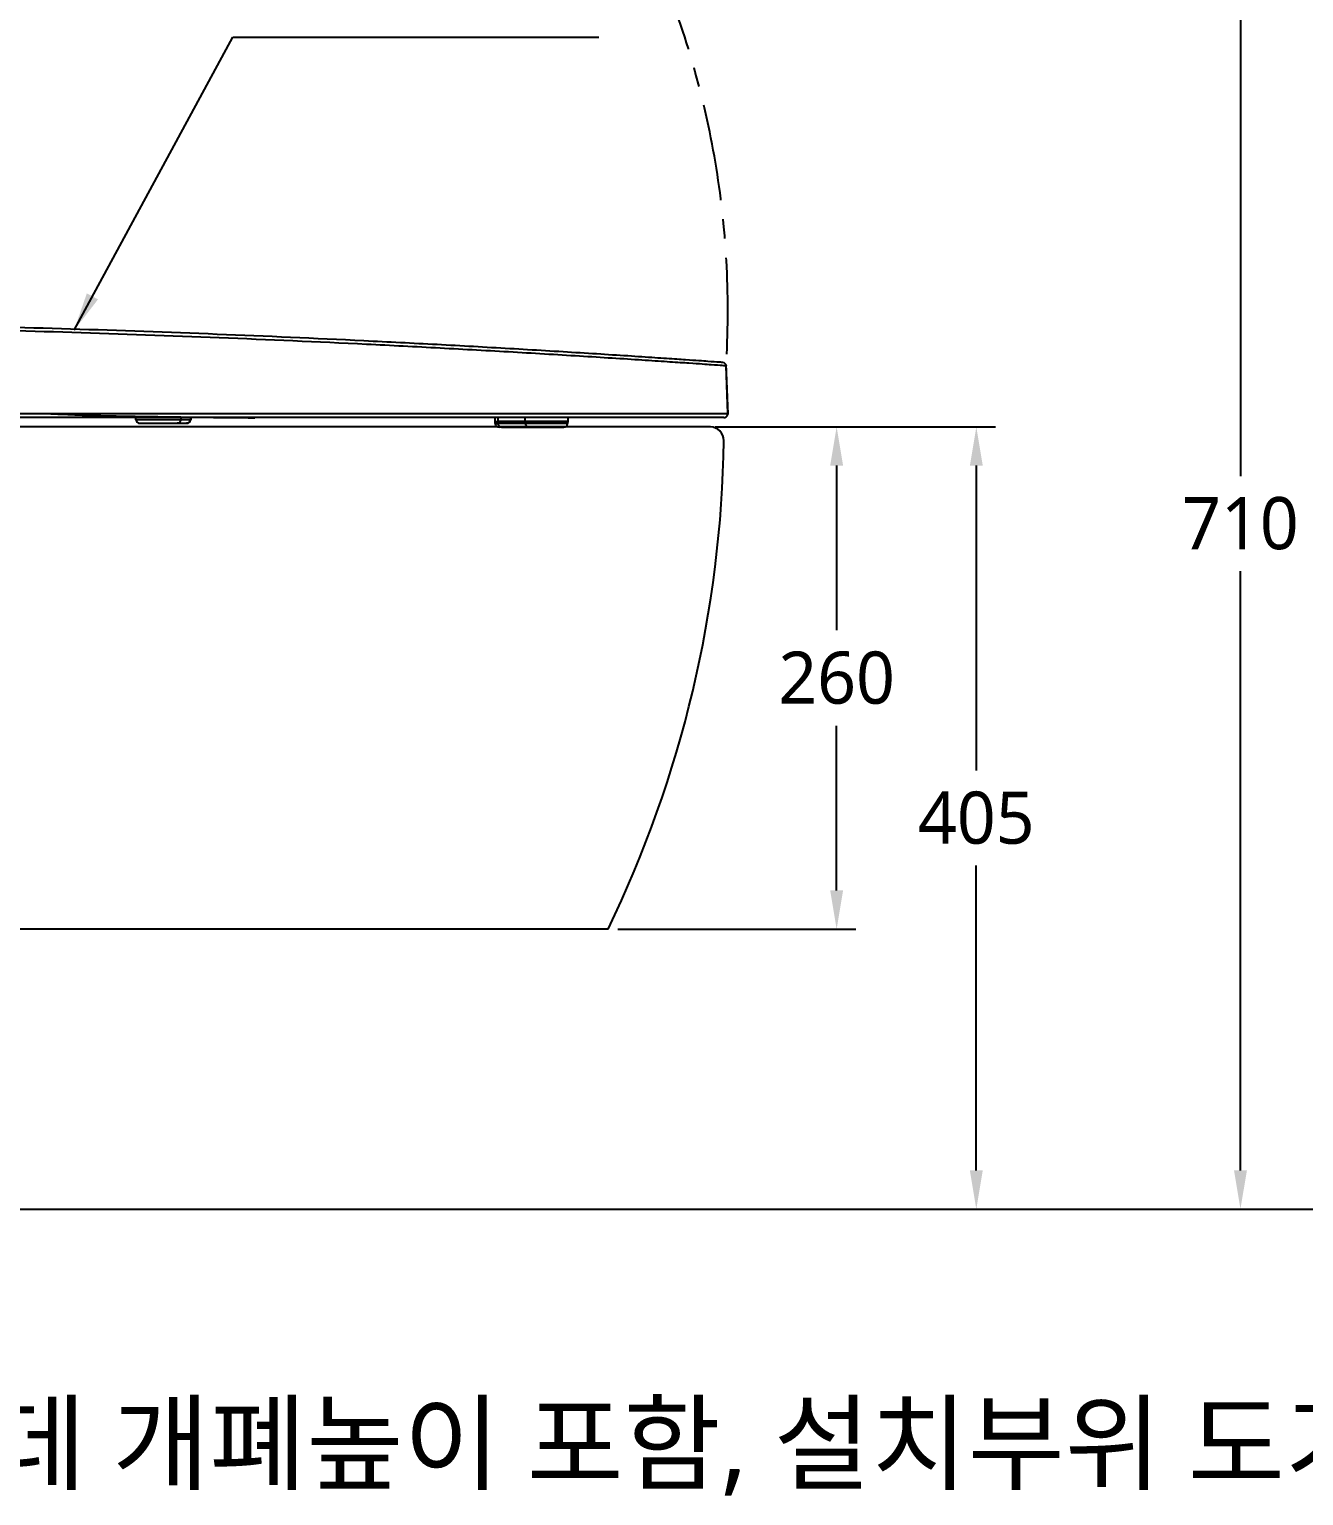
# Model space of a CAD drawing. Extents: x -37 to 6627, y -242 to 2286.
# Drawn here: x 4232 to 4892, y -242 to 518 of the extents above; entities that cross this region are included whole.
import ezdxf

# ---------------------------------------------------------------- set-up
doc = ezdxf.new("R2010")
doc.units = 0
doc.header["$LTSCALE"] = 20
doc.header["$MEASUREMENT"] = 0
doc.linetypes.add('CENTER', pattern=[2, 1.25, -0.25, 0.25, -0.25])
doc.layers.get('DEFPOINTS').update_dxf_attribs({"linetype": 'CONTINUOUS'})
for name, color, linetype in [('1', 1, 'CONTINUOUS'), ('3', 3, 'CONTINUOUS'), ('6', 6, 'CONTINUOUS'), ('CENTER', 2, 'CENTER')]:
    doc.layers.add(name, color=color, linetype=linetype)
doc.styles.add('GHS', font='romans', dxfattribs={"bigfont": 'ghs'})
doc.styles.get("Standard").update_dxf_attribs({"font": 'NanumGothic.ttf'})
doc.dimstyles.get("Standard").update_dxf_attribs({"dimtxt": 2.5, "dimasz": 2, "dimexe": 2, "dimexo": 1, "dimgap": 1.5, "dimtad": 1, "dimdec": 0, "dimlfac": 10, "dimrnd": 0.5, "dimzin": 0, "dimdsep": 46, "dimtxsty": 'Standard', "dimcen": 0, "dimclrt": 2, "dimadec": 0, "dimazin": 0, "dimtfac": 1, "dimtdec": 0, "dimtmove": 0, "dimatfit": 3, "dimfxl": 0, "dimtolj": 1, "dimtzin": 0, "dimarcsym": 0})

# ---------------------------------------------------------------- blocks, each defined once
blk = doc.blocks.new('*D25')
at = {"layer": '3', "color": 3, "lineweight": -2}
for p, q in [((4826.89, 616.8), (4869.25, 616.8)), ((4859.25, 596.8), (4859.25, 286.4)), ((4859.25, -73.2), (4859.25, 237.2)), ((4801.25, -93.2), (4869.25, -93.2))]:
    blk.add_line(p, q, dxfattribs=at)
at = {"layer": '3', "color": 3}
for points in [[(4855.92, 596.8), (4862.59, 596.8), (4859.25, 616.8)], [(4855.92, -73.2), (4862.59, -73.2), (4859.25, -93.2)]]:
    blk.add_solid(points, dxfattribs=at)
at = {"layer": 'DEFPOINTS', "color": 0}
for p in [(4821.89, 616.8), (4796.25, -93.2), (4859.25, -93.2)]:
    blk.add_point(p, dxfattribs=at)
at = {"layer": '3', "color": 2, "insert": (4859.25, 261.8), "char_height": 27, "attachment_point": 5}
blk.add_mtext('\\A1;710', dxfattribs=at)
blk = doc.blocks.new('*D26')
at = {"layer": '3', "color": 3, "lineweight": -2}
for p, q in [((4599.6, 311.8), (4732.55, 311.8)), ((4722.55, 291.8), (4722.55, 133.96)), ((4722.55, -73.2), (4722.55, 84.64)), ((4599.6, -93.2), (4732.55, -93.2))]:
    blk.add_line(p, q, dxfattribs=at)
at = {"layer": '3', "color": 3}
for points in [[(4719.22, 291.8), (4725.88, 291.8), (4722.55, 311.8)], [(4719.22, -73.2), (4725.88, -73.2), (4722.55, -93.2)]]:
    blk.add_solid(points, dxfattribs=at)
at = {"layer": 'DEFPOINTS', "color": 0}
for p in [(4594.6, 311.8), (4594.6, -93.2), (4722.55, -93.2)]:
    blk.add_point(p, dxfattribs=at)
at = {"layer": '3', "color": 2, "insert": (4722.55, 109.3), "char_height": 27, "attachment_point": 5}
blk.add_mtext('\\A1;405', dxfattribs=at)
blk = doc.blocks.new('*D27')
at = {"layer": '3', "color": 3, "lineweight": -2}
for p, q in [((4587.45, 311.83), (4660.26, 311.83)), ((4650.26, 291.83), (4650.26, 206.51)), ((4650.26, 71.8), (4650.26, 157.12)), ((4536.95, 51.8), (4660.26, 51.8))]:
    blk.add_line(p, q, dxfattribs=at)
at = {"layer": '3', "color": 3}
for points in [[(4646.93, 291.83), (4653.59, 291.83), (4650.26, 311.83)], [(4646.93, 71.8), (4653.59, 71.8), (4650.26, 51.8)]]:
    blk.add_solid(points, dxfattribs=at)
at = {"layer": 'DEFPOINTS', "color": 0}
for p in [(4582.45, 311.83), (4531.95, 51.8), (4650.26, 51.8)]:
    blk.add_point(p, dxfattribs=at)
at = {"layer": '3', "color": 2, "insert": (4650.26, 181.81), "char_height": 27, "attachment_point": 5}
blk.add_mtext('\\A1;260', dxfattribs=at)

msp = doc.modelspace()

# ---------------------------------------------------------------- linework, layer by layer
at = {"layer": '1', "color": 7, "linetype": 'Continuous'}
for p, q in [((4593.91019, 318.78114), (4593.04916, 343.43786)), ((4287.4637, 316.70867), (4287.4637, 317.31974)), ((4287.64142, 315.53436), (4287.53868, 316.70867)), ((4310.9079, 315.53436), (4287.64142, 315.53436)), ((4289.63381, 313.70867), (4308.94578, 313.70867)), ((4308.94578, 313.70867), (4313.80793, 313.70867)), ((4310.9079, 315.53436), (4311.00908, 316.70867)), ((4315.77005, 315.53436), (4310.9079, 315.53436)), ((4315.94506, 316.70867), (4311.08292, 316.70867)), ((4313.95575, 313.70867), (4313.80793, 313.70867)), ((4315.87123, 316.70867), (4315.77005, 315.53436)), ((4315.77005, 315.53436), (4315.94814, 315.53436)), ((4316.05087, 316.70867), (4315.94814, 315.53436)), ((4473.58016, 313.53436), (4473.47743, 314.70867)), ((4473.47743, 314.70867), (4475.06168, 314.70867)), ((4473.50245, 314.70867), (4473.50245, 316.45863)), ((4473.58016, 313.53436), (4475.15065, 313.53436)), ((4475.06168, 314.70867), (4475.15065, 313.53436)), ((4489.06168, 314.70867), (4475.06168, 314.70867)), ((4475.08335, 314.70867), (4475.08335, 316.45863)), ((4489.15065, 313.53436), (4475.15065, 313.53436)), ((4476.87611, 311.70867), (4475.57255, 311.70867)), ((4476.87611, 311.70867), (4490.87611, 311.70867)), ((4511.12747, 314.70867), (4489.06168, 314.70867)), ((4489.06168, 314.70867), (4489.15065, 313.53436)), ((4489.08335, 314.70867), (4489.08335, 316.45863)), ((4511.02473, 313.53436), (4489.15065, 313.53436)), ((4490.87611, 311.70867), (4509.03234, 311.70867)), ((4511.12747, 314.70867), (4511.02473, 313.53436)), ((4511.10245, 316.45863), (4511.10245, 314.70867))]:
    msp.add_line(p, q, dxfattribs=at)
for centre, start, end in [((4289.63381, 315.70867), 185, 270), ((4313.95575, 315.70867), 270, 355), ((4475.57255, 313.70867), 185, 270), ((4509.03234, 313.70867), 270, 355)]:
    msp.add_arc(centre, 2, start, end, dxfattribs=at)
at = {"layer": '1', "color": 7, "linetype": 'Continuous', "extrusion": (7.71907e-06, -6.12319e-17, 1)}
msp.add_arc((4591.91141, 318.71134, 0.03081), 2, 269.99988296, 2.0000037, dxfattribs=at)
at = {"layer": '1', "color": 7, "linetype": 'Continuous', "extrusion": (0, 0, -1)}
for centre, major_axis, ratio, start_param, end_param in [((4308.94578, 315.70867), (0, -2), 0.984807753, 4.799655443, 6.283185307), ((4313.80793, 315.70867), (0, 2), 0.984807753, 1.658062789, 3.141592654), ((4476.87611, 313.70867), (0, 2), 0.866025404, 3.141592654, 4.625122518), ((4490.87611, 313.70867), (0, 2), 0.866025404, 3.141592654, 4.625122518), ((4591.44476, 317.71134), (0, 1), 0.999990965, 3.129588501, 3.148369671)]:
    msp.add_ellipse(centre, major_axis=major_axis, ratio=ratio, start_param=start_param, end_param=end_param, dxfattribs=at)
at = {"layer": '1', "color": 7, "linetype": 'Continuous'}
for points, knots in [([(4101.86582, 365.99431), (4127.19552, 365.66372), (4152.52244, 365.21885), (4203.17074, 364.10057), (4228.49244, 363.42715), (4304.44591, 361.06418), (4355.05713, 359.03186), (4418.21258, 355.92587), (4430.83805, 355.27641), (4456.05368, 353.92246), (4468.63191, 353.21845), (4487.27486, 352.13375), (4493.45227, 351.7674), (4505.7068, 351.0273), (4511.71754, 350.6575), (4523.30262, 349.93302), (4528.90267, 349.57678), (4539.64833, 348.88327), (4544.76746, 348.54762), (4554.1376, 347.92589), (4558.46519, 347.63474), (4566.03916, 347.12059), (4569.28624, 346.89767), (4574.80425, 346.51662), (4577.08301, 346.35795), (4580.79852, 346.09831), (4582.23972, 345.99705), (4588.60749, 345.54859), (4591.19291, 345.36298), (4591.19271, 345.36299)], [0, 0, 0, 0, 0.125, 0.125, 0.25, 0.25, 0.5, 0.5, 0.5625, 0.5625, 0.625, 0.625, 0.65625, 0.65625, 0.6875, 0.6875, 0.71875, 0.71875, 0.75, 0.75, 0.78125, 0.78125, 0.8125, 0.8125, 0.84375, 0.84375, 0.875, 0.875, 1, 1, 1, 1]), ([(4593.04916, 343.43786), (4593.04936, 343.43785), (4590.43826, 343.62444), (4584.02244, 344.07371), (4582.56868, 344.17489), (4578.83128, 344.43262), (4576.54424, 344.58934), (4571.01915, 344.96409), (4567.7741, 345.18253), (4560.21643, 345.68589), (4555.89697, 345.9709), (4546.54529, 346.58036), (4541.44247, 346.90936), (4530.69515, 347.59249), (4525.09396, 347.94377), (4513.50461, 348.6594), (4507.5039, 349.02443), (4495.20718, 349.75962), (4489.00789, 350.12406), (4470.29637, 351.20496), (4457.66717, 351.90991), (4432.33956, 353.27138), (4419.65523, 353.92645), (4356.20753, 357.05506), (4305.36188, 359.10176), (4229.05526, 361.48072), (4203.61581, 362.15892), (4152.73196, 363.28465), (4127.28724, 363.73215), (4101.83971, 364.06428)], [0, 0, 0, 0, 0.125, 0.125, 0.15625, 0.15625, 0.1875, 0.1875, 0.21875, 0.21875, 0.25, 0.25, 0.28125, 0.28125, 0.3125, 0.3125, 0.34375, 0.34375, 0.375, 0.375, 0.4375, 0.4375, 0.5, 0.5, 0.75, 0.75, 0.875, 0.875, 1, 1, 1, 1]), ([(4592.95496, 343.44907), (4592.97677, 342.77619), (4593.06379, 340.17336), (4593.24746, 335.57615), (4593.56814, 327.84835), (4593.78407, 322.19624), (4593.91969, 318.50934)], [0, 0, 0, 0, 0.075654423, 0.29392478, 0.521379908, 1, 1, 1, 1]), ([(4098.62061, 318.78114), (4124.29207, 318.78114), (4149.96352, 318.78114), (4201.30642, 318.78114), (4226.9809, 318.78114), (4303.98222, 318.78114), (4355.27332, 318.78114), (4419.33326, 318.78114), (4432.1437, 318.78114), (4457.72837, 318.78113), (4470.49049, 318.78114), (4489.42067, 318.78114), (4495.73054, 318.78114), (4507.99428, 318.78114), (4513.96744, 318.78114), (4525.55507, 318.78114), (4531.16975, 318.78114), (4541.97182, 318.78114), (4547.08451, 318.78114), (4556.43854, 318.78114), (4560.7153, 318.78113), (4568.40318, 318.78113), (4571.69162, 318.78114), (4577.26976, 318.78114), (4579.56488, 318.78114), (4583.35366, 318.78114), (4584.82376, 318.78114), (4591.29259, 318.78112), (4593.9104, 318.78114), (4593.9102, 318.78114)], [0, 0, 0, 0, 0.125, 0.125, 0.25, 0.25, 0.5, 0.5, 0.5625, 0.5625, 0.625, 0.625, 0.65625, 0.65625, 0.6875, 0.6875, 0.71875, 0.71875, 0.75, 0.75, 0.78125, 0.78125, 0.8125, 0.8125, 0.84375, 0.84375, 0.875, 0.875, 1, 1, 1, 1]), ([(4591.91141, 316.71134), (4591.91161, 316.71134), (4589.30667, 316.71134), (4582.86896, 316.71134), (4581.406, 316.71134), (4577.62701, 316.71134), (4575.33531, 316.71134), (4569.75264, 316.71134), (4566.44889, 316.71134), (4558.74689, 316.71134), (4554.45937, 316.71134), (4545.08056, 316.71134), (4539.94462, 316.71134), (4529.14788, 316.71134), (4523.53669, 316.71134), (4511.95872, 316.71134), (4505.99132, 316.71134), (4493.74138, 316.71134), (4487.45374, 316.71134), (4468.60258, 316.71134), (4455.89843, 316.71134), (4430.43966, 316.71134), (4417.69514, 316.71134), (4353.96183, 316.71134), (4302.93244, 316.71134), (4226.32431, 316.71134), (4200.78124, 316.71134), (4149.70093, 316.71134), (4124.16078, 316.71134), (4098.62063, 316.71134)], [0, 0, 0, 0, 0.125, 0.125, 0.15625, 0.15625, 0.1875, 0.1875, 0.21875, 0.21875, 0.25, 0.25, 0.28125, 0.28125, 0.3125, 0.3125, 0.34375, 0.34375, 0.375, 0.375, 0.4375, 0.4375, 0.5, 0.5, 0.75, 0.75, 0.875, 0.875, 1, 1, 1, 1]), ([(4243.62015, 318.67999), (4248.32597, 318.4442), (4253.0329, 318.23844), (4268.21866, 317.67158), (4278.70065, 317.46944), (4299.66394, 317.1176), (4310.14529, 316.96949), (4330.15885, 316.73976), (4339.68951, 316.65336), (4349.21826, 316.58994)], [0, 0, 0, 0, 0.13376083, 0.13376083, 0.431488361, 0.431488361, 0.729215892, 0.729215892, 1, 1, 1, 1])]:
    msp.add_open_spline(points, degree=3, knots=knots, dxfattribs=at)
msp.add_open_spline([(4591.19271, 345.36299), (4592.16668, 345.2935), (4593.01509, 344.41371), (4593.04917, 343.43786)], degree=3, dxfattribs=at)
at = {"layer": '3', "color": 7}
for p, q in [((4584.89365, 311.80157), (3991.95334, 311.80157)), ((4531.95334, 51.80156), (3991.95334, 51.80156))]:
    msp.add_line(p, q, dxfattribs=at)
at = {"layer": '3'}
msp.add_line((4721.59071, -93.19843), (4796.76029, -93.19843), dxfattribs=at)
at = {"layer": '3', "color": 7}
for centre, radius, start, end in [((3992.04453, 313.31795), 590.41029, 359.85284342, 359.85517375), ((4584.89365, 304.80157), 7, 359.17699201, 90.00076599), ((3992.04453, 313.31795), 599.91029, 334.15577903, 359.17699201)]:
    msp.add_arc(centre, radius, start, end, dxfattribs=at)
at = {"layer": '6'}
msp.add_lwpolyline([(4991.95334, 2030.80157), (3991.95334, 2030.80157), (3991.95334, -93.19843), (5874.30724, -93.19843), (5874.30724, 931.80157)], dxfattribs=at)
at = {"layer": 'CENTER', "color": 1, "linetype": 'CENTER', "ltscale": 2}
msp.add_arc((4134.94141, 372.28045), 459.01483, 357.1463275, 99.38943342, dxfattribs=at)

# ---------------------------------------------------------------- texts
at = {"layer": '3', "color": 1, "insert": (3979.09325, -194.36066), "char_height": 40, "attachment_point": 1, "style": 'GHS'}
msp.add_mtext_dynamic_manual_height_columns('{\\fNanumGothic|b0|i0|c129|p50;※주의: 비데 개폐높이 포함, 설치부위 도기허용차는 ±5%이므로 반드시 실측 확인 후 시공하십시오.}', width=2648.261808, gutter_width=13.505, heights=[0], dxfattribs=at)

# ---------------------------------------------------------------- dimensions: what is measured, and where the dimension line sits
at = {"layer": '3', "color": 7}
for base, p1, p2, picture, middle in [((4859.25454, -93.19843), (4821.88677, 616.80157), (4796.25454, -93.19843), '*D25', (4859.25454, 261.80157)), ((4650.25981, 51.80156), (4582.45293, 311.82558), (4531.95334, 51.80156), '*D27', (4650.25981, 181.81357)), ((4722.54857, -93.19843), (4594.59985, 311.80157), (4594.59985, -93.19843), '*D26', (4722.54857, 109.30157))]:
    dim = msp.add_linear_dim(base=base, p1=p1, p2=p2, angle=90, dimstyle='Standard', override={"dimtxt": 27, "dimasz": 20, "dimexe": 10, "dimexo": 5, "dimgap": 10, "dimtih": 1, "dimtoh": 1, "dimdec": 4, "dimlfac": 1, "dimzin": 8, "dimclrd": 3, "dimclre": 3, "dimtdec": 4, "dimarcsym": 1}, dxfattribs=at)
    dim.commit()
    dim.dimension.update_dxf_attribs({"geometry": picture, "text_midpoint": middle})

# ---------------------------------------------------------------- leaders
at = {"layer": '3'}
msp.add_leader([(4255.5798, 361.83758), (4337.73944, 513.55645), (4527.10269, 513.55645)], dimstyle='Standard', override={"dimtxt": 25, "dimasz": 20, "dimexe": 10, "dimexo": 5, "dimgap": 10, "dimtad": 0, "dimdec": 4, "dimlfac": 1, "dimzin": 8, "dimclrd": 3, "dimclre": 3, "dimtdec": 4, "dimarcsym": 1}, dxfattribs=at)

doc.saveas('drawing.dxf')
